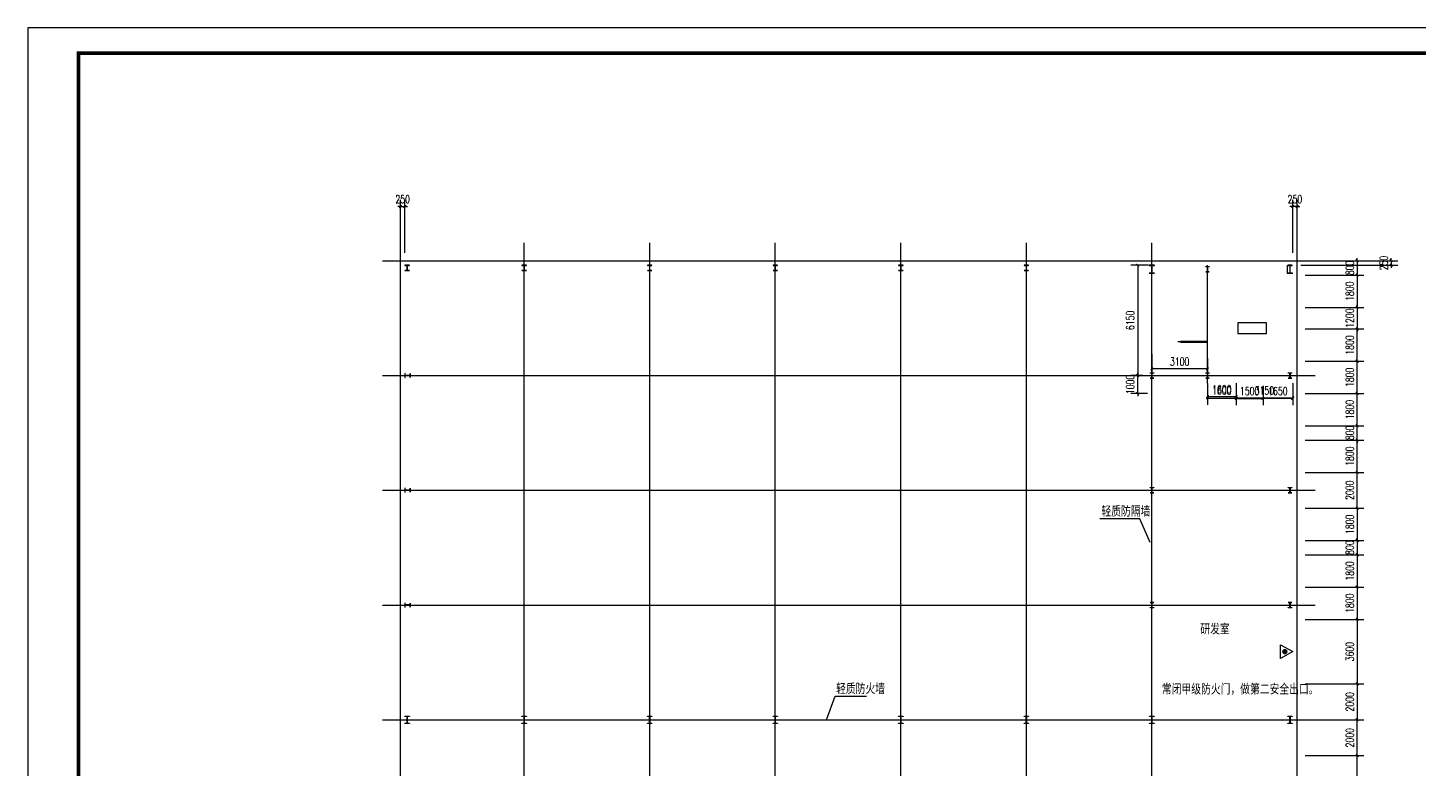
# Model space of a CAD drawing. Extents: x 180850 to 1399066, y 48356 to 327880.
# Drawn here: x 429757 to 507333, y 275638 to 316984 of the extents above; entities that cross this region are included whole.
import ezdxf

# ---------------------------------------------------------------- set-up
doc = ezdxf.new("R2010")
doc.units = 0
doc.header["$LTSCALE"] = 1000
for name, color, linetype in [('AXIS', 3, 'Continuous'), ('DOTE', 1, 'Continuous'), ('GZ', 50, 'Continuous'), ('Gzd', 1, 'Continuous'), ('LVTRY', 6, 'Continuous'), ('PUB_DIM', 3, 'Continuous'), ('PUB_TITLE', 4, 'Continuous'), ('REIN', 1, 'Continuous'), ('STAIR', 2, 'Continuous'), ('TEXT', 7, 'Continuous')]:
    doc.layers.add(name, color=color, linetype=linetype)
doc.styles.add('_TCH_DIM_T3', font='SIMPLEX', dxfattribs={"width": 0.705882, "bigfont": 'GBCBIG'})
doc.styles.add('TSSD_Norm', font='tssdeng.shx', dxfattribs={"bigfont": 'hztxt.shx'})
doc.dimstyles.new('_TCH_ARCH&&150', dxfattribs={"dimtxt": 446.25, "dimasz": 150, "dimexe": 375, "dimexo": 450, "dimgap": 189.375, "dimtad": 1, "dimdec": 0, "dimzin": 0, "dimdsep": 46, "dimtxsty": '_TCH_DIM_T3', "dimblk": 'ARCHTICK', "dimcen": 0.09, "dimclrd": 3, "dimclre": 3, "dimclrt": 7, "dimazin": 2, "dimtfac": 1, "dimtdec": 0, "dimtix": 1, "dimtmove": 2, "dimatfit": 3, "dimfxl": 1, "dimtolj": 1, "dimtzin": 0, "dimarcsym": 0})
doc.dimstyles.new('TCH-200-1', dxfattribs={"dimtxt": 595, "dimasz": 200, "dimexe": 500, "dimexo": 600, "dimgap": 252.5, "dimtad": 1, "dimdec": 0, "dimzin": 0, "dimdsep": 46, "dimtxsty": '_TCH_DIM_T3', "dimblk": 'ARCHTICK', "dimcen": 0.09, "dimclrd": 3, "dimclre": 3, "dimclrt": 7, "dimazin": 2, "dimtfac": 1, "dimtdec": 0, "dimtix": 1, "dimtmove": 2, "dimatfit": 3, "dimfxl": 1, "dimtolj": 1, "dimtzin": 0, "dimarcsym": 0})

# ---------------------------------------------------------------- blocks, each defined once
blk = doc.blocks.new('_ArchTick')
at = {"color": 0, "linetype": 'ByBlock', "const_width": 0.4}
blk.add_lwpolyline([(-0.5, -0.5), (0.5, 0.5)], dxfattribs=at)
blk = doc.blocks.new('*D1213')
at = {"color": 3, "lineweight": -2, "transparency": 16777216}
for p, q in [((450531, 304443), (450531, 307392)), ((450781, 304443), (450781, 307392)), ((450531, 307017), (450381, 307017)), ((450531, 307017), (450781, 307017)), ((450781, 307017), (450931, 307017))]:
    blk.add_line(p, q, dxfattribs=at)
at = {"layer": 'Defpoints', "color": 0, "transparency": 16777216}
for p in [(450781, 307017), (450531, 303993), (450781, 303993)]:
    blk.add_point(p, dxfattribs=at)
at = {"color": 3, "lineweight": -2, "transparency": 16777216, "xscale": 150, "yscale": 150, "zscale": 150}
blk.add_blockref('_ArchTick', (450531, 307017), dxfattribs=at)
at = {"color": 3, "lineweight": -2, "transparency": 16777216, "xscale": 150, "yscale": 150, "zscale": 150, "rotation": 180}
blk.add_blockref('_ArchTick', (450781, 307017), dxfattribs=at)
at = {"color": 7, "transparency": 16777216, "insert": (450656, 307429), "char_height": 446.2, "attachment_point": 5, "style": '_TCH_DIM_T3'}
blk.add_mtext('\\A1;250', dxfattribs=at)
blk = doc.blocks.new('*D1214')
at = {"color": 3, "lineweight": -2, "transparency": 16777216}
for p, q in [((500281, 304443), (500281, 307392)), ((500531, 304443), (500531, 307392)), ((500281, 307017), (500131, 307017)), ((500531, 307017), (500281, 307017)), ((500531, 307017), (500681, 307017))]:
    blk.add_line(p, q, dxfattribs=at)
at = {"layer": 'Defpoints', "color": 0, "transparency": 16777216}
for p in [(500281, 307017), (500281, 303993), (500531, 303993)]:
    blk.add_point(p, dxfattribs=at)
at = {"color": 3, "lineweight": -2, "transparency": 16777216, "xscale": 150, "yscale": 150, "zscale": 150}
blk.add_blockref('_ArchTick', (500281, 307017), dxfattribs=at)
at = {"color": 3, "lineweight": -2, "transparency": 16777216, "xscale": 150, "yscale": 150, "zscale": 150, "rotation": 180}
blk.add_blockref('_ArchTick', (500531, 307017), dxfattribs=at)
at = {"color": 7, "transparency": 16777216, "insert": (500406, 307429), "char_height": 446.2, "attachment_point": 5, "style": '_TCH_DIM_T3'}
blk.add_mtext('\\A1;250', dxfattribs=at)
blk = doc.blocks.new('*D1215')
at = {"color": 3, "lineweight": -2, "transparency": 16777216}
for p, q in [((505770, 303993), (505770, 304143)), ((499981, 303993), (506145, 303993)), ((500731, 303743), (506145, 303743)), ((505770, 303993), (505770, 303743)), ((505770, 303743), (505770, 303593))]:
    blk.add_line(p, q, dxfattribs=at)
at = {"layer": 'Defpoints', "color": 0, "transparency": 16777216}
for p in [(499531, 303993), (500281, 303743), (505770, 303743)]:
    blk.add_point(p, dxfattribs=at)
at = {"color": 3, "lineweight": -2, "transparency": 16777216, "xscale": 150, "yscale": 150, "zscale": 150}
for p, rotation in [((505770, 303993), 270), ((505770, 303743), 90)]:
    blk.add_blockref('_ArchTick', p, dxfattribs=dict(at, rotation=rotation))
at = {"color": 7, "transparency": 16777216, "insert": (505358, 303868), "char_height": 446.2, "attachment_point": 5, "rotation": 90, "style": '_TCH_DIM_T3'}
blk.add_mtext('\\A1;250', dxfattribs=at)
blk = doc.blocks.new('*D1216')
at = {"layer": 'Defpoints', "color": 0, "transparency": 16777216}
for p in [(492687, 303743), (491638, 297593), (492371, 297593)]:
    blk.add_point(p, dxfattribs=at)
at = {"layer": 'PUB_DIM', "color": 3, "lineweight": -2, "transparency": 16777216}
for p, q in [((492237, 303743), (491263, 303743)), ((491638, 303743), (491638, 297593)), ((491921, 297593), (491263, 297593))]:
    blk.add_line(p, q, dxfattribs=at)
at = {"layer": 'PUB_DIM', "color": 3, "lineweight": -2, "transparency": 16777216, "xscale": 150, "yscale": 150, "zscale": 150}
for p, rotation in [((491638, 303743), 90), ((491638, 297593), 270)]:
    blk.add_blockref('_ArchTick', p, dxfattribs=dict(at, rotation=rotation))
at = {"layer": 'PUB_DIM', "color": 7, "transparency": 16777216, "insert": (491225, 300668), "char_height": 446.2, "attachment_point": 5, "rotation": 90, "style": '_TCH_DIM_T3'}
blk.add_mtext('\\A1;6150', dxfattribs=at)
blk = doc.blocks.new('*D1217')
at = {"layer": 'Defpoints', "color": 0, "transparency": 16777216}
for p in [(491638, 297593), (492371, 297593), (492641, 296593)]:
    blk.add_point(p, dxfattribs=at)
at = {"layer": 'PUB_DIM', "color": 3, "lineweight": -2, "transparency": 16777216}
for p, q in [((491921, 297593), (491263, 297593)), ((491638, 297593), (491638, 297743)), ((491638, 296593), (491638, 297593)), ((492191, 296593), (491263, 296593)), ((491638, 296593), (491638, 296443))]:
    blk.add_line(p, q, dxfattribs=at)
at = {"layer": 'PUB_DIM', "color": 3, "lineweight": -2, "transparency": 16777216, "xscale": 150, "yscale": 150, "zscale": 150}
for p, rotation in [((491638, 297593), 270), ((491638, 296593), 90)]:
    blk.add_blockref('_ArchTick', p, dxfattribs=dict(at, rotation=rotation))
at = {"layer": 'PUB_DIM', "color": 7, "transparency": 16777216, "insert": (491225, 297093), "char_height": 446.2, "attachment_point": 5, "rotation": 90, "style": '_TCH_DIM_T3'}
blk.add_mtext('\\A1;1000', dxfattribs=at)
blk = doc.blocks.new('*D1218')
at = {"color": 3, "lineweight": -2, "transparency": 16777216}
for p, q in [((497131, 297168), (497131, 295963)), ((500281, 297168), (500281, 295963)), ((500281, 296338), (497131, 296338))]:
    blk.add_line(p, q, dxfattribs=at)
at = {"layer": 'Defpoints', "color": 0, "transparency": 16777216}
for p in [(497131, 297618), (500281, 297618), (497131, 296338)]:
    blk.add_point(p, dxfattribs=at)
at = {"color": 3, "lineweight": -2, "transparency": 16777216, "xscale": 150, "yscale": 150, "zscale": 150}
for p, rotation in [((497131, 296338), 180.0000000050026), ((500281, 296338), 5.002558367550591e-09)]:
    blk.add_blockref('_ArchTick', p, dxfattribs=dict(at, rotation=rotation))
at = {"color": 7, "transparency": 16777216, "insert": (498706, 296750), "char_height": 446.2, "attachment_point": 5, "rotation": 0, "style": '_TCH_DIM_T3'}
blk.add_mtext('\\A1;3150', dxfattribs=at)
blk = doc.blocks.new('*D1219')
at = {"color": 3, "lineweight": -2, "transparency": 16777216}
for p, q in [((492431, 298791), (492431, 297586)), ((495531, 297960), (492431, 297960)), ((495531, 298566), (495531, 297586))]:
    blk.add_line(p, q, dxfattribs=at)
at = {"layer": 'Defpoints', "color": 0, "transparency": 16777216}
for p in [(492431, 299241), (495531, 299016), (492431, 297960)]:
    blk.add_point(p, dxfattribs=at)
at = {"color": 3, "lineweight": -2, "transparency": 16777216, "xscale": 150, "yscale": 150, "zscale": 150}
for p, rotation in [((492431, 297960), 179.9999999933299), ((495531, 297960), 359.9999999933299)]:
    blk.add_blockref('_ArchTick', p, dxfattribs=dict(at, rotation=rotation))
at = {"color": 7, "transparency": 16777216, "insert": (493981, 298373), "char_height": 446.2, "attachment_point": 5, "rotation": 360, "style": '_TCH_DIM_T3'}
blk.add_mtext('\\A1;3100', dxfattribs=at)
blk = doc.blocks.new('*D1220')
at = {"color": 3, "lineweight": -2, "transparency": 16777216}
for p, q in [((497131, 297168), (497131, 295963)), ((495531, 296943), (495531, 295963)), ((495531, 296338), (497131, 296338))]:
    blk.add_line(p, q, dxfattribs=at)
at = {"layer": 'Defpoints', "color": 0, "transparency": 16777216}
for p in [(495531, 297393), (497131, 297618), (497131, 296338)]:
    blk.add_point(p, dxfattribs=at)
at = {"color": 3, "lineweight": -2, "transparency": 16777216, "xscale": 150, "yscale": 150, "zscale": 150, "rotation": 180}
blk.add_blockref('_ArchTick', (495531, 296338), dxfattribs=at)
at = {"color": 3, "lineweight": -2, "transparency": 16777216, "xscale": 150, "yscale": 150, "zscale": 150}
blk.add_blockref('_ArchTick', (497131, 296338), dxfattribs=at)
at = {"color": 7, "transparency": 16777216, "insert": (496331, 296750), "char_height": 446.2, "attachment_point": 5, "style": '_TCH_DIM_T3'}
blk.add_mtext('\\A1;1600', dxfattribs=at)
blk = doc.blocks.new('A$C0D6F3731')
for p, q in [((41500, 50250), (41740, 50250)), ((41500, 450), (41740, 450))]:
    blk.add_line(p, q)
at = {"layer": 'GZ'}
for points in [[(0, 50400), (250, 50400), (250, 50410), (132, 50410), (128, 50415), (128, 50685), (132, 50690), (250, 50690), (250, 50700), (0, 50700), (0, 50690), (118, 50690), (122, 50686), (122, 50415), (118, 50410), (0, 50410), (0, 50400)], [(6525, 50400), (6775, 50400), (6775, 50410), (6657, 50410), (6653, 50415), (6653, 50685), (6657, 50690), (6775, 50690), (6775, 50700), (6525, 50700), (6525, 50690), (6643, 50690), (6647, 50686), (6647, 50415), (6643, 50410), (6525, 50410), (6525, 50400)], [(13525, 50400), (13775, 50400), (13775, 50410), (13657, 50410), (13653, 50415), (13653, 50685), (13657, 50690), (13775, 50690), (13775, 50700), (13525, 50700), (13525, 50690), (13643, 50690), (13647, 50686), (13647, 50415), (13643, 50410), (13525, 50410), (13525, 50400)], [(20525, 50400), (20775, 50400), (20775, 50410), (20657, 50410), (20653, 50415), (20653, 50685), (20657, 50690), (20775, 50690), (20775, 50700), (20525, 50700), (20525, 50690), (20643, 50690), (20647, 50686), (20647, 50415), (20643, 50410), (20525, 50410), (20525, 50400)], [(27525, 50400), (27775, 50400), (27775, 50410), (27657, 50410), (27653, 50415), (27653, 50685), (27657, 50690), (27775, 50690), (27775, 50700), (27525, 50700), (27525, 50690), (27643, 50690), (27647, 50686), (27647, 50415), (27643, 50410), (27525, 50410), (27525, 50400)], [(34525, 50400), (34775, 50400), (34775, 50410), (34657, 50410), (34653, 50415), (34653, 50685), (34657, 50690), (34775, 50690), (34775, 50700), (34525, 50700), (34525, 50690), (34643, 50690), (34647, 50686), (34647, 50415), (34643, 50410), (34525, 50410), (34525, 50400)], [(41500, 50250), (41800, 50250), (41800, 50260), (41657, 50260), (41653, 50265), (41653, 50685), (41657, 50690), (41800, 50690), (41800, 50700), (41500, 50700), (41500, 50690), (41643, 50690), (41647, 50686), (41647, 50265), (41643, 50260), (41500, 50260), (41500, 50250)], [(44650, 50625), (44850, 50625), (44850, 50615), (44757, 50615), (44753, 50610), (44753, 50340), (44757, 50335), (44850, 50335), (44850, 50325), (44650, 50325), (44650, 50335), (44743, 50335), (44747, 50340), (44747, 50610), (44743, 50615), (44650, 50615), (44650, 50625)], [(49225, 50250), (49475, 50250), (49475, 50260), (49357, 50260), (49353, 50265), (49353, 50685), (49357, 50690), (49475, 50690), (49475, 50700), (49225, 50700), (49225, 50690), (49343, 50690), (49347, 50686), (49347, 50265), (49343, 50260), (49225, 50260), (49225, 50250)], [(0, 44660), (0, 44440), (10, 44440), (10, 44543), (15, 44547), (285, 44547), (290, 44543), (290, 44440), (300, 44440), (300, 44660), (290, 44660), (290, 44557), (286, 44553), (15, 44553), (10, 44557), (10, 44660), (0, 44660)], [(41550, 44700), (41750, 44700), (41750, 44690), (41657, 44690), (41653, 44685), (41653, 44415), (41657, 44410), (41750, 44410), (41750, 44400), (41550, 44400), (41550, 44410), (41643, 44410), (41647, 44415), (41647, 44685), (41643, 44690), (41550, 44690), (41550, 44700)], [(44650, 44700), (44850, 44700), (44850, 44690), (44757, 44690), (44753, 44685), (44753, 44415), (44757, 44410), (44850, 44410), (44850, 44400), (44650, 44400), (44650, 44410), (44743, 44410), (44747, 44415), (44747, 44685), (44743, 44690), (44650, 44690), (44650, 44700)], [(49250, 44700), (49450, 44700), (49450, 44690), (49357, 44690), (49353, 44685), (49353, 44415), (49357, 44410), (49450, 44410), (49450, 44400), (49250, 44400), (49250, 44410), (49343, 44410), (49347, 44415), (49347, 44685), (49343, 44690), (49250, 44690), (49250, 44700)], [(0, 38260), (0, 38040), (10, 38040), (10, 38143), (15, 38147), (285, 38147), (290, 38143), (290, 38040), (300, 38040), (300, 38260), (290, 38260), (290, 38157), (286, 38153), (15, 38153), (10, 38157), (10, 38260), (0, 38260)], [(41550, 38300), (41750, 38300), (41750, 38290), (41657, 38290), (41653, 38285), (41653, 38015), (41657, 38010), (41750, 38010), (41750, 38000), (41550, 38000), (41550, 38010), (41643, 38010), (41647, 38015), (41647, 38285), (41643, 38290), (41550, 38290), (41550, 38300)], [(49250, 38300), (49450, 38300), (49450, 38290), (49357, 38290), (49353, 38285), (49353, 38015), (49357, 38010), (49450, 38010), (49450, 38000), (49250, 38000), (49250, 38010), (49343, 38010), (49347, 38015), (49347, 38285), (49343, 38290), (49250, 38290), (49250, 38300)], [(0, 31860), (0, 31640), (10, 31640), (10, 31743), (15, 31747), (285, 31747), (290, 31743), (290, 31640), (300, 31640), (300, 31860), (290, 31860), (290, 31757), (286, 31753), (15, 31753), (10, 31757), (10, 31860), (0, 31860)], [(41550, 31900), (41750, 31900), (41750, 31890), (41657, 31890), (41653, 31885), (41653, 31615), (41657, 31610), (41750, 31610), (41750, 31600), (41550, 31600), (41550, 31610), (41643, 31610), (41647, 31615), (41647, 31885), (41643, 31890), (41550, 31890), (41550, 31900)], [(49250, 31900), (49450, 31900), (49450, 31890), (49357, 31890), (49353, 31885), (49353, 31615), (49357, 31610), (49450, 31610), (49450, 31600), (49250, 31600), (49250, 31610), (49343, 31610), (49347, 31615), (49347, 31885), (49343, 31890), (49250, 31890), (49250, 31900)], [(0, 25550), (250, 25550), (250, 25540), (132, 25540), (128, 25535), (128, 25165), (132, 25160), (250, 25160), (250, 25150), (0, 25150), (0, 25160), (118, 25160), (122, 25165), (122, 25535), (118, 25540), (0, 25540), (0, 25550)], [(6525, 25550), (6775, 25550), (6775, 25540), (6657, 25540), (6653, 25535), (6653, 25165), (6657, 25160), (6775, 25160), (6775, 25150), (6525, 25150), (6525, 25160), (6643, 25160), (6647, 25165), (6647, 25535), (6643, 25540), (6525, 25540), (6525, 25550)], [(13525, 25550), (13775, 25550), (13775, 25540), (13657, 25540), (13653, 25535), (13653, 25165), (13657, 25160), (13775, 25160), (13775, 25150), (13525, 25150), (13525, 25160), (13643, 25160), (13647, 25165), (13647, 25535), (13643, 25540), (13525, 25540), (13525, 25550)], [(20525, 25550), (20775, 25550), (20775, 25540), (20657, 25540), (20653, 25535), (20653, 25165), (20657, 25160), (20775, 25160), (20775, 25150), (20525, 25150), (20525, 25160), (20643, 25160), (20647, 25165), (20647, 25535), (20643, 25540), (20525, 25540), (20525, 25550)], [(27525, 25550), (27775, 25550), (27775, 25540), (27657, 25540), (27653, 25535), (27653, 25165), (27657, 25160), (27775, 25160), (27775, 25150), (27525, 25150), (27525, 25160), (27643, 25160), (27647, 25165), (27647, 25535), (27643, 25540), (27525, 25540), (27525, 25550)], [(34525, 25550), (34775, 25550), (34775, 25540), (34657, 25540), (34653, 25535), (34653, 25165), (34657, 25160), (34775, 25160), (34775, 25150), (34525, 25150), (34525, 25160), (34643, 25160), (34647, 25165), (34647, 25535), (34643, 25540), (34525, 25540), (34525, 25550)], [(41525, 25550), (41775, 25550), (41775, 25540), (41657, 25540), (41653, 25535), (41653, 25165), (41657, 25160), (41775, 25160), (41775, 25150), (41525, 25150), (41525, 25160), (41643, 25160), (41647, 25165), (41647, 25535), (41643, 25540), (41525, 25540), (41525, 25550)], [(49225, 25550), (49475, 25550), (49475, 25540), (49357, 25540), (49353, 25535), (49353, 25165), (49357, 25160), (49475, 25160), (49475, 25150), (49225, 25150), (49225, 25160), (49343, 25160), (49347, 25165), (49347, 25535), (49343, 25540), (49225, 25540), (49225, 25550)], [(0, 19060), (0, 18840), (10, 18840), (10, 18943), (15, 18947), (285, 18947), (290, 18943), (290, 18840), (300, 18840), (300, 19060), (290, 19060), (290, 18957), (286, 18953), (15, 18953), (10, 18957), (10, 19060), (0, 19060)], [(41550, 19100), (41750, 19100), (41750, 19090), (41657, 19090), (41653, 19085), (41653, 18815), (41657, 18810), (41750, 18810), (41750, 18800), (41550, 18800), (41550, 18810), (41643, 18810), (41647, 18815), (41647, 19085), (41643, 19090), (41550, 19090), (41550, 19100)], [(49250, 19100), (49450, 19100), (49450, 19090), (49357, 19090), (49353, 19085), (49353, 18815), (49357, 18810), (49450, 18810), (49450, 18800), (49250, 18800), (49250, 18810), (49343, 18810), (49347, 18815), (49347, 19085), (49343, 19090), (49250, 19090), (49250, 19100)], [(0, 12440), (0, 12660), (10, 12660), (10, 12557), (15, 12553), (285, 12553), (290, 12557), (290, 12660), (300, 12660), (300, 12440), (290, 12440), (290, 12543), (286, 12547), (15, 12547), (10, 12543), (10, 12440), (0, 12440)], [(41550, 12400), (41750, 12400), (41750, 12410), (41657, 12410), (41653, 12415), (41653, 12685), (41657, 12690), (41750, 12690), (41750, 12700), (41550, 12700), (41550, 12690), (41643, 12690), (41647, 12685), (41647, 12415), (41643, 12410), (41550, 12410), (41550, 12400)], [(49250, 12400), (49450, 12400), (49450, 12410), (49357, 12410), (49353, 12415), (49353, 12685), (49357, 12690), (49450, 12690), (49450, 12700), (49250, 12700), (49250, 12690), (49343, 12690), (49347, 12685), (49347, 12415), (49343, 12410), (49250, 12410), (49250, 12400)], [(0, 6040), (0, 6260), (10, 6260), (10, 6157), (15, 6153), (285, 6153), (290, 6157), (290, 6260), (300, 6260), (300, 6040), (290, 6040), (290, 6143), (286, 6147), (15, 6147), (10, 6143), (10, 6040), (0, 6040)], [(41550, 6000), (41750, 6000), (41750, 6010), (41657, 6010), (41653, 6015), (41653, 6285), (41657, 6290), (41750, 6290), (41750, 6300), (41550, 6300), (41550, 6290), (41643, 6290), (41647, 6285), (41647, 6015), (41643, 6010), (41550, 6010), (41550, 6000)], [(44650, 6000), (44850, 6000), (44850, 6010), (44757, 6010), (44753, 6015), (44753, 6285), (44757, 6290), (44850, 6290), (44850, 6300), (44650, 6300), (44650, 6290), (44743, 6290), (44747, 6285), (44747, 6015), (44743, 6010), (44650, 6010), (44650, 6000)], [(49250, 6000), (49450, 6000), (49450, 6010), (49357, 6010), (49353, 6015), (49353, 6285), (49357, 6290), (49450, 6290), (49450, 6300), (49250, 6300), (49250, 6290), (49343, 6290), (49347, 6285), (49347, 6015), (49343, 6010), (49250, 6010), (49250, 6000)], [(0, 300), (250, 300), (250, 290), (132, 290), (128, 285), (128, 15), (132, 10), (250, 10), (250, 0), (0, 0), (0, 10), (118, 10), (122, 14), (122, 285), (118, 290), (0, 290), (0, 300)], [(6525, 300), (6775, 300), (6775, 290), (6657, 290), (6653, 285), (6653, 15), (6657, 10), (6775, 10), (6775, 0), (6525, 0), (6525, 10), (6643, 10), (6647, 14), (6647, 285), (6643, 290), (6525, 290), (6525, 300)], [(13525, 300), (13775, 300), (13775, 290), (13657, 290), (13653, 285), (13653, 15), (13657, 10), (13775, 10), (13775, 0), (13525, 0), (13525, 10), (13643, 10), (13647, 14), (13647, 285), (13643, 290), (13525, 290), (13525, 300)], [(20525, 300), (20775, 300), (20775, 290), (20657, 290), (20653, 285), (20653, 15), (20657, 10), (20775, 10), (20775, 0), (20525, 0), (20525, 10), (20643, 10), (20647, 14), (20647, 285), (20643, 290), (20525, 290), (20525, 300)], [(27525, 300), (27775, 300), (27775, 290), (27657, 290), (27653, 285), (27653, 15), (27657, 10), (27775, 10), (27775, 0), (27525, 0), (27525, 10), (27643, 10), (27647, 14), (27647, 285), (27643, 290), (27525, 290), (27525, 300)], [(34525, 300), (34775, 300), (34775, 290), (34657, 290), (34653, 285), (34653, 15), (34657, 10), (34775, 10), (34775, 0), (34525, 0), (34525, 10), (34643, 10), (34647, 14), (34647, 285), (34643, 290), (34525, 290), (34525, 300)], [(41500, 450), (41800, 450), (41800, 440), (41657, 440), (41653, 435), (41653, 15), (41657, 10), (41800, 10), (41800, 0), (41500, 0), (41500, 10), (41643, 10), (41647, 14), (41647, 435), (41643, 440), (41500, 440), (41500, 450)], [(44650, 75), (44850, 75), (44850, 85), (44757, 85), (44753, 90), (44753, 360), (44757, 365), (44850, 365), (44850, 375), (44650, 375), (44650, 365), (44743, 365), (44747, 360), (44747, 90), (44743, 85), (44650, 85), (44650, 75)], [(49225, 450), (49475, 450), (49475, 440), (49357, 440), (49353, 435), (49353, 15), (49357, 10), (49475, 10), (49475, 0), (49225, 0), (49225, 10), (49343, 10), (49347, 14), (49347, 435), (49343, 440), (49225, 440), (49225, 450)]]:
    blk.add_lwpolyline(points, close=True, dxfattribs=at)
blk = doc.blocks.new('*D2026')
at = {"color": 3, "lineweight": -2, "transparency": 16777216}
for p, q in [((500981, 301393), (504252, 301393)), ((503877, 301393), (503877, 301543)), ((503877, 301393), (503877, 300193)), ((500981, 300193), (504252, 300193)), ((503877, 300193), (503877, 300043))]:
    blk.add_line(p, q, dxfattribs=at)
at = {"layer": 'Defpoints', "color": 0, "transparency": 16777216}
for p in [(500531, 301393), (500531, 300193), (503877, 300193)]:
    blk.add_point(p, dxfattribs=at)
at = {"color": 3, "lineweight": -2, "transparency": 16777216, "xscale": 150, "yscale": 150, "zscale": 150}
for p, rotation in [((503877, 301393), 270), ((503877, 300193), 90)]:
    blk.add_blockref('_ArchTick', p, dxfattribs=dict(at, rotation=rotation))
at = {"color": 7, "transparency": 16777216, "insert": (503464, 300793), "char_height": 446.2, "attachment_point": 5, "rotation": 90, "style": '_TCH_DIM_T3'}
blk.add_mtext('\\A1;1200', dxfattribs=at)
blk = doc.blocks.new('*D2027')
at = {"color": 3, "lineweight": -2, "transparency": 16777216}
for p, q in [((503877, 303993), (503877, 304143)), ((500981, 303993), (504252, 303993)), ((503877, 303993), (503877, 303193)), ((500981, 303193), (504252, 303193)), ((503877, 303193), (503877, 303043))]:
    blk.add_line(p, q, dxfattribs=at)
at = {"layer": 'Defpoints', "color": 0, "transparency": 16777216}
for p in [(500531, 303993), (500531, 303193), (503877, 303193)]:
    blk.add_point(p, dxfattribs=at)
at = {"color": 3, "lineweight": -2, "transparency": 16777216, "xscale": 150, "yscale": 150, "zscale": 150}
for p, rotation in [((503877, 303993), 270), ((503877, 303193), 90)]:
    blk.add_blockref('_ArchTick', p, dxfattribs=dict(at, rotation=rotation))
at = {"color": 7, "transparency": 16777216, "insert": (503464, 303593), "char_height": 446.2, "attachment_point": 5, "rotation": 90, "style": '_TCH_DIM_T3'}
blk.add_mtext('\\A1;800', dxfattribs=at)
blk = doc.blocks.new('*D2028')
at = {"color": 3, "lineweight": -2, "transparency": 16777216}
for p, q in [((500981, 303193), (504252, 303193)), ((503877, 303193), (503877, 301393)), ((500981, 301393), (504252, 301393))]:
    blk.add_line(p, q, dxfattribs=at)
at = {"layer": 'Defpoints', "color": 0, "transparency": 16777216}
for p in [(500531, 303193), (500531, 301393), (503877, 301393)]:
    blk.add_point(p, dxfattribs=at)
at = {"color": 3, "lineweight": -2, "transparency": 16777216, "xscale": 150, "yscale": 150, "zscale": 150}
for p, rotation in [((503877, 303193), 90), ((503877, 301393), 270)]:
    blk.add_blockref('_ArchTick', p, dxfattribs=dict(at, rotation=rotation))
at = {"color": 7, "transparency": 16777216, "insert": (503464, 302293), "char_height": 446.2, "attachment_point": 5, "rotation": 90, "style": '_TCH_DIM_T3'}
blk.add_mtext('\\A1;1800', dxfattribs=at)
blk = doc.blocks.new('*D2029')
at = {"color": 3, "lineweight": -2, "transparency": 16777216}
for p, q in [((500981, 300193), (504252, 300193)), ((503877, 298393), (503877, 300193)), ((500981, 298393), (504252, 298393))]:
    blk.add_line(p, q, dxfattribs=at)
at = {"layer": 'Defpoints', "color": 0, "transparency": 16777216}
for p in [(500531, 300193), (503877, 300193), (500531, 298393)]:
    blk.add_point(p, dxfattribs=at)
at = {"color": 3, "lineweight": -2, "transparency": 16777216, "xscale": 150, "yscale": 150, "zscale": 150}
for p, rotation in [((503877, 300193), 90), ((503877, 298393), 270)]:
    blk.add_blockref('_ArchTick', p, dxfattribs=dict(at, rotation=rotation))
at = {"color": 7, "transparency": 16777216, "insert": (503464, 299293), "char_height": 446.2, "attachment_point": 5, "rotation": 90, "style": '_TCH_DIM_T3'}
blk.add_mtext('\\A1;1800', dxfattribs=at)
blk = doc.blocks.new('*D2030')
at = {"color": 3, "lineweight": -2, "transparency": 16777216}
for p, q in [((500981, 298393), (504252, 298393)), ((503877, 296593), (503877, 298393)), ((500981, 296593), (504252, 296593))]:
    blk.add_line(p, q, dxfattribs=at)
at = {"layer": 'Defpoints', "color": 0, "transparency": 16777216}
for p in [(500531, 298393), (503877, 298393), (500531, 296593)]:
    blk.add_point(p, dxfattribs=at)
at = {"color": 3, "lineweight": -2, "transparency": 16777216, "xscale": 150, "yscale": 150, "zscale": 150}
for p, rotation in [((503877, 298393), 90), ((503877, 296593), 270)]:
    blk.add_blockref('_ArchTick', p, dxfattribs=dict(at, rotation=rotation))
at = {"color": 7, "transparency": 16777216, "insert": (503464, 297493), "char_height": 446.2, "attachment_point": 5, "rotation": 90, "style": '_TCH_DIM_T3'}
blk.add_mtext('\\A1;1800', dxfattribs=at)
blk = doc.blocks.new('*D2020')
at = {"color": 3, "lineweight": -2, "transparency": 16777216}
for p, q in [((500981, 290193), (504252, 290193)), ((503877, 290193), (503877, 288393)), ((500981, 288393), (504252, 288393))]:
    blk.add_line(p, q, dxfattribs=at)
at = {"layer": 'Defpoints', "color": 0, "transparency": 16777216}
for p in [(500531, 290193), (500531, 288393), (503877, 288393)]:
    blk.add_point(p, dxfattribs=at)
at = {"color": 3, "lineweight": -2, "transparency": 16777216, "xscale": 150, "yscale": 150, "zscale": 150}
for p, rotation in [((503877, 290193), 90), ((503877, 288393), 270)]:
    blk.add_blockref('_ArchTick', p, dxfattribs=dict(at, rotation=rotation))
at = {"color": 7, "transparency": 16777216, "insert": (503464, 289293), "char_height": 446.2, "attachment_point": 5, "rotation": 90, "style": '_TCH_DIM_T3'}
blk.add_mtext('\\A1;1800', dxfattribs=at)
blk = doc.blocks.new('*D2021')
at = {"color": 3, "lineweight": -2, "transparency": 16777216}
for p, q in [((500981, 288393), (504252, 288393)), ((503877, 288393), (503877, 288543)), ((503877, 288393), (503877, 287593)), ((500981, 287593), (504252, 287593)), ((503877, 287593), (503877, 287443))]:
    blk.add_line(p, q, dxfattribs=at)
at = {"layer": 'Defpoints', "color": 0, "transparency": 16777216}
for p in [(500531, 288393), (500531, 287593), (503877, 287593)]:
    blk.add_point(p, dxfattribs=at)
at = {"color": 3, "lineweight": -2, "transparency": 16777216, "xscale": 150, "yscale": 150, "zscale": 150}
for p, rotation in [((503877, 288393), 270), ((503877, 287593), 90)]:
    blk.add_blockref('_ArchTick', p, dxfattribs=dict(at, rotation=rotation))
at = {"color": 7, "transparency": 16777216, "insert": (503464, 287993), "char_height": 446.2, "attachment_point": 5, "rotation": 90, "style": '_TCH_DIM_T3'}
blk.add_mtext('\\A1;800', dxfattribs=at)
blk = doc.blocks.new('*D2022')
at = {"color": 3, "lineweight": -2, "transparency": 16777216}
for p, q in [((500981, 287593), (504252, 287593)), ((503877, 287593), (503877, 285793)), ((500981, 285793), (504252, 285793))]:
    blk.add_line(p, q, dxfattribs=at)
at = {"layer": 'Defpoints', "color": 0, "transparency": 16777216}
for p in [(500531, 287593), (500531, 285793), (503877, 285793)]:
    blk.add_point(p, dxfattribs=at)
at = {"color": 3, "lineweight": -2, "transparency": 16777216, "xscale": 150, "yscale": 150, "zscale": 150}
for p, rotation in [((503877, 287593), 90), ((503877, 285793), 270)]:
    blk.add_blockref('_ArchTick', p, dxfattribs=dict(at, rotation=rotation))
at = {"color": 7, "transparency": 16777216, "insert": (503464, 286693), "char_height": 446.2, "attachment_point": 5, "rotation": 90, "style": '_TCH_DIM_T3'}
blk.add_mtext('\\A1;1800', dxfattribs=at)
blk = doc.blocks.new('*D2023')
at = {"color": 3, "lineweight": -2, "transparency": 16777216}
for p, q in [((500981, 285793), (504252, 285793)), ((503877, 285793), (503877, 283993)), ((500981, 283993), (504252, 283993))]:
    blk.add_line(p, q, dxfattribs=at)
at = {"layer": 'Defpoints', "color": 0, "transparency": 16777216}
for p in [(500531, 285793), (500531, 283993), (503877, 283993)]:
    blk.add_point(p, dxfattribs=at)
at = {"color": 3, "lineweight": -2, "transparency": 16777216, "xscale": 150, "yscale": 150, "zscale": 150}
for p, rotation in [((503877, 285793), 90), ((503877, 283993), 270)]:
    blk.add_blockref('_ArchTick', p, dxfattribs=dict(at, rotation=rotation))
at = {"color": 7, "transparency": 16777216, "insert": (503464, 284893), "char_height": 446.2, "attachment_point": 5, "rotation": 90, "style": '_TCH_DIM_T3'}
blk.add_mtext('\\A1;1800', dxfattribs=at)
blk = doc.blocks.new('*D2024')
at = {"color": 3, "lineweight": -2, "transparency": 16777216}
for p, q in [((500981, 283993), (504252, 283993)), ((503877, 283993), (503877, 280393)), ((500981, 280393), (504252, 280393))]:
    blk.add_line(p, q, dxfattribs=at)
at = {"layer": 'Defpoints', "color": 0, "transparency": 16777216}
for p in [(500531, 283993), (500531, 280393), (503877, 280393)]:
    blk.add_point(p, dxfattribs=at)
at = {"color": 3, "lineweight": -2, "transparency": 16777216, "xscale": 150, "yscale": 150, "zscale": 150}
for p, rotation in [((503877, 283993), 90), ((503877, 280393), 270)]:
    blk.add_blockref('_ArchTick', p, dxfattribs=dict(at, rotation=rotation))
at = {"color": 7, "transparency": 16777216, "insert": (503464, 282193), "char_height": 446.2, "attachment_point": 5, "rotation": 90, "style": '_TCH_DIM_T3'}
blk.add_mtext('\\A1;3600', dxfattribs=at)
blk = doc.blocks.new('*D2025')
at = {"color": 3, "lineweight": -2, "transparency": 16777216}
for p, q in [((500981, 280393), (504252, 280393)), ((503877, 280393), (503877, 278393)), ((500981, 278393), (504252, 278393))]:
    blk.add_line(p, q, dxfattribs=at)
at = {"layer": 'Defpoints', "color": 0, "transparency": 16777216}
for p in [(500531, 280393), (500531, 278393), (503877, 278393)]:
    blk.add_point(p, dxfattribs=at)
at = {"color": 3, "lineweight": -2, "transparency": 16777216, "xscale": 150, "yscale": 150, "zscale": 150}
for p, rotation in [((503877, 280393), 90), ((503877, 278393), 270)]:
    blk.add_blockref('_ArchTick', p, dxfattribs=dict(at, rotation=rotation))
at = {"color": 7, "transparency": 16777216, "insert": (503464, 279393), "char_height": 446.2, "attachment_point": 5, "rotation": 90, "style": '_TCH_DIM_T3'}
blk.add_mtext('\\A1;2000', dxfattribs=at)
blk = doc.blocks.new('*D2018')
at = {"color": 3, "lineweight": -2, "transparency": 16777216}
for p, q in [((500981, 276393), (504252, 276393)), ((503877, 272793), (503877, 276393)), ((500981, 272793), (504252, 272793))]:
    blk.add_line(p, q, dxfattribs=at)
at = {"layer": 'Defpoints', "color": 0, "transparency": 16777216}
for p in [(500531, 276393), (503877, 276393), (500531, 272793)]:
    blk.add_point(p, dxfattribs=at)
at = {"color": 3, "lineweight": -2, "transparency": 16777216, "xscale": 150, "yscale": 150, "zscale": 150}
for p, rotation in [((503877, 276393), 90), ((503877, 272793), 270)]:
    blk.add_blockref('_ArchTick', p, dxfattribs=dict(at, rotation=rotation))
at = {"color": 7, "transparency": 16777216, "insert": (503464, 274593), "char_height": 446.2, "attachment_point": 5, "rotation": 90, "style": '_TCH_DIM_T3'}
blk.add_mtext('\\A1;3600', dxfattribs=at)
blk = doc.blocks.new('*D2019')
at = {"color": 3, "lineweight": -2, "transparency": 16777216}
for p, q in [((500981, 278393), (504252, 278393)), ((503877, 276393), (503877, 278393)), ((500981, 276393), (504252, 276393))]:
    blk.add_line(p, q, dxfattribs=at)
at = {"layer": 'Defpoints', "color": 0, "transparency": 16777216}
for p in [(500531, 278393), (503877, 278393), (500531, 276393)]:
    blk.add_point(p, dxfattribs=at)
at = {"color": 3, "lineweight": -2, "transparency": 16777216, "xscale": 150, "yscale": 150, "zscale": 150}
for p, rotation in [((503877, 278393), 90), ((503877, 276393), 270)]:
    blk.add_blockref('_ArchTick', p, dxfattribs=dict(at, rotation=rotation))
at = {"color": 7, "transparency": 16777216, "insert": (503464, 277393), "char_height": 446.2, "attachment_point": 5, "rotation": 90, "style": '_TCH_DIM_T3'}
blk.add_mtext('\\A1;2000', dxfattribs=at)
blk = doc.blocks.new('*D2031')
at = {"color": 3, "lineweight": -2, "transparency": 16777216}
for p, q in [((500981, 292193), (504252, 292193)), ((503877, 290193), (503877, 292193)), ((500981, 290193), (504252, 290193))]:
    blk.add_line(p, q, dxfattribs=at)
at = {"layer": 'Defpoints', "color": 0, "transparency": 16777216}
for p in [(500531, 292193), (503877, 292193), (500531, 290193)]:
    blk.add_point(p, dxfattribs=at)
at = {"color": 3, "lineweight": -2, "transparency": 16777216, "xscale": 150, "yscale": 150, "zscale": 150}
for p, rotation in [((503877, 292193), 90), ((503877, 290193), 270)]:
    blk.add_blockref('_ArchTick', p, dxfattribs=dict(at, rotation=rotation))
at = {"color": 7, "transparency": 16777216, "insert": (503464, 291193), "char_height": 446.2, "attachment_point": 5, "rotation": 90, "style": '_TCH_DIM_T3'}
blk.add_mtext('\\A1;2000', dxfattribs=at)
blk = doc.blocks.new('*D2032')
at = {"color": 3, "lineweight": -2, "transparency": 16777216}
for p, q in [((500981, 293993), (504252, 293993)), ((503877, 292193), (503877, 293993)), ((500981, 292193), (504252, 292193))]:
    blk.add_line(p, q, dxfattribs=at)
at = {"layer": 'Defpoints', "color": 0, "transparency": 16777216}
for p in [(500531, 293993), (503877, 293993), (500531, 292193)]:
    blk.add_point(p, dxfattribs=at)
at = {"color": 3, "lineweight": -2, "transparency": 16777216, "xscale": 150, "yscale": 150, "zscale": 150}
for p, rotation in [((503877, 293993), 90), ((503877, 292193), 270)]:
    blk.add_blockref('_ArchTick', p, dxfattribs=dict(at, rotation=rotation))
at = {"color": 7, "transparency": 16777216, "insert": (503464, 293093), "char_height": 446.2, "attachment_point": 5, "rotation": 90, "style": '_TCH_DIM_T3'}
blk.add_mtext('\\A1;1800', dxfattribs=at)
blk = doc.blocks.new('*D2033')
at = {"color": 3, "lineweight": -2, "transparency": 16777216}
for p, q in [((500981, 294793), (504252, 294793)), ((503877, 294793), (503877, 294943)), ((503877, 293993), (503877, 294793)), ((500981, 293993), (504252, 293993)), ((503877, 293993), (503877, 293843))]:
    blk.add_line(p, q, dxfattribs=at)
at = {"layer": 'Defpoints', "color": 0, "transparency": 16777216}
for p in [(500531, 294793), (503877, 294793), (500531, 293993)]:
    blk.add_point(p, dxfattribs=at)
at = {"color": 3, "lineweight": -2, "transparency": 16777216, "xscale": 150, "yscale": 150, "zscale": 150}
for p, rotation in [((503877, 294793), 270), ((503877, 293993), 90)]:
    blk.add_blockref('_ArchTick', p, dxfattribs=dict(at, rotation=rotation))
at = {"color": 7, "transparency": 16777216, "insert": (503464, 294393), "char_height": 446.2, "attachment_point": 5, "rotation": 90, "style": '_TCH_DIM_T3'}
blk.add_mtext('\\A1;800', dxfattribs=at)
blk = doc.blocks.new('*D2034')
at = {"color": 3, "lineweight": -2, "transparency": 16777216}
for p, q in [((500981, 296593), (504252, 296593)), ((503877, 294793), (503877, 296593)), ((500981, 294793), (504252, 294793))]:
    blk.add_line(p, q, dxfattribs=at)
at = {"layer": 'Defpoints', "color": 0, "transparency": 16777216}
for p in [(500531, 296593), (503877, 296593), (500531, 294793)]:
    blk.add_point(p, dxfattribs=at)
at = {"color": 3, "lineweight": -2, "transparency": 16777216, "xscale": 150, "yscale": 150, "zscale": 150}
for p, rotation in [((503877, 296593), 90), ((503877, 294793), 270)]:
    blk.add_blockref('_ArchTick', p, dxfattribs=dict(at, rotation=rotation))
at = {"color": 7, "transparency": 16777216, "insert": (503464, 295693), "char_height": 446.2, "attachment_point": 5, "rotation": 90, "style": '_TCH_DIM_T3'}
blk.add_mtext('\\A1;1800', dxfattribs=at)
blk = doc.blocks.new('*D2035')
at = {"color": 3, "lineweight": -2, "transparency": 16777216}
for p, q in [((495531, 297148), (495531, 296042)), ((497131, 297148), (497131, 296042)), ((495531, 296417), (497131, 296417))]:
    blk.add_line(p, q, dxfattribs=at)
at = {"layer": 'Defpoints', "color": 0, "transparency": 16777216}
for p in [(495531, 297598), (497131, 297598), (497131, 296417)]:
    blk.add_point(p, dxfattribs=at)
at = {"color": 3, "lineweight": -2, "transparency": 16777216, "xscale": 150, "yscale": 150, "zscale": 150, "rotation": 180}
blk.add_blockref('_ArchTick', (495531, 296417), dxfattribs=at)
at = {"color": 3, "lineweight": -2, "transparency": 16777216, "xscale": 150, "yscale": 150, "zscale": 150}
blk.add_blockref('_ArchTick', (497131, 296417), dxfattribs=at)
at = {"color": 7, "transparency": 16777216, "insert": (496331, 296830), "char_height": 446.2, "attachment_point": 5, "style": '_TCH_DIM_T3'}
blk.add_mtext('\\A1;1600', dxfattribs=at)
blk = doc.blocks.new('*D2036')
at = {"color": 3, "lineweight": -2, "transparency": 16777216}
for p, q in [((500281, 297143), (500281, 295938)), ((498631, 297018), (498631, 295938)), ((500281, 296313), (498631, 296313))]:
    blk.add_line(p, q, dxfattribs=at)
at = {"layer": 'Defpoints', "color": 0, "transparency": 16777216}
for p in [(498631, 297468), (500281, 297593), (498631, 296313)]:
    blk.add_point(p, dxfattribs=at)
at = {"color": 3, "lineweight": -2, "transparency": 16777216, "xscale": 150, "yscale": 150, "zscale": 150}
for p, rotation in [((498631, 296313), 180.0000000033351), ((500281, 296313), 3.335092202405576e-09)]:
    blk.add_blockref('_ArchTick', p, dxfattribs=dict(at, rotation=rotation))
at = {"color": 7, "transparency": 16777216, "insert": (499456, 296725), "char_height": 446.2, "attachment_point": 5, "rotation": 0, "style": '_TCH_DIM_T3'}
blk.add_mtext('\\A1;1650', dxfattribs=at)
blk = doc.blocks.new('*D2037')
at = {"color": 3, "lineweight": -2, "transparency": 16777216}
for p, q in [((497131, 297018), (497131, 295938)), ((498631, 297018), (498631, 295938)), ((497131, 296313), (498631, 296313))]:
    blk.add_line(p, q, dxfattribs=at)
at = {"layer": 'Defpoints', "color": 0, "transparency": 16777216}
for p in [(497131, 297468), (498631, 297468), (498631, 296313)]:
    blk.add_point(p, dxfattribs=at)
at = {"color": 3, "lineweight": -2, "transparency": 16777216, "xscale": 150, "yscale": 150, "zscale": 150, "rotation": 180}
blk.add_blockref('_ArchTick', (497131, 296313), dxfattribs=at)
at = {"color": 3, "lineweight": -2, "transparency": 16777216, "xscale": 150, "yscale": 150, "zscale": 150}
blk.add_blockref('_ArchTick', (498631, 296313), dxfattribs=at)
at = {"color": 7, "transparency": 16777216, "insert": (497881, 296725), "char_height": 446.2, "attachment_point": 5, "style": '_TCH_DIM_T3'}
blk.add_mtext('\\A1;1500', dxfattribs=at)

msp = doc.modelspace()

# ---------------------------------------------------------------- linework, layer by layer
for p, q in [((499980.61, 303742.7), (499980.61, 303292.7)), ((499980.61, 303292.7), (500280.61, 303292.7))]:
    msp.add_line(p, q)
msp.add_lwpolyline([(494040.61, 299500.3), (495470.7, 299500.3), (495470.7, 299436.53), (494040.61, 299436.53)], close=True)
at = {"layer": 'AXIS'}
for p, q in [((491762.23, 289607.73), (489529.82, 289607.73)), ((474779.27, 279713.78), (476511.68, 279713.78))]:
    msp.add_line(p, q, dxfattribs=at)
at = {"layer": 'DOTE'}
for p, q in [((450530.61, 251792.67), (450530.61, 304992.67)), ((457430.61, 251792.67), (457430.61, 304992.67)), ((464430.61, 251792.67), (464430.61, 304992.67)), ((471430.61, 251792.67), (471430.61, 304992.67)), ((478430.61, 251792.67), (478430.61, 304992.67)), ((485430.61, 251792.67), (485430.61, 304992.67)), ((492430.61, 251792.67), (492430.61, 304992.67)), ((500530.61, 251792.67), (500530.61, 304992.67)), ((449530.61, 303992.67), (501530.61, 303992.67)), ((495530.61, 297168.61), (495530.61, 303742.67)), ((449530.61, 297592.67), (501530.61, 297592.67)), ((449530.61, 291192.67), (501530.61, 291192.67)), ((449530.61, 284792.67), (501530.61, 284792.67)), ((449530.61, 278392.67), (501530.61, 278392.67))]:
    msp.add_line(p, q, dxfattribs=at)
at = {"layer": 'Gzd'}
msp.add_lwpolyline([(500280.61, 282192.67), (499609.91, 281805.44), (499609.91, 282579.9)], close=True, dxfattribs=at)
at = {"layer": 'LVTRY'}
msp.add_lwpolyline([(498828.03, 300537.41), (497228.03, 300537.41), (497228.03, 299937.41), (498828.03, 299937.41)], close=True, dxfattribs=at)
at = {"layer": 'PUB_TITLE'}
msp.add_lwpolyline([(429757.15, 232984.16), (548557.15, 232984.16), (548557.15, 316984.16), (429757.15, 316984.16)], close=True, dxfattribs=at)
at = {"layer": 'PUB_TITLE', "const_width": 212.12}
msp.add_lwpolyline([(432577.47, 234398.34), (432577.47, 315569.98), (546557.15, 315569.98), (546557.15, 234398.34)], close=True, dxfattribs=at)
at = {"layer": 'REIN', "const_width": 150}
msp.add_lwpolyline([(499842.71, 282119.52, -1), (499842.71, 282269.52, -1)], format="xyb", close=True, dxfattribs=at)
at = {"layer": 'STAIR'}
msp.add_line((493880.61, 299496.53), (493980.61, 299496.53), dxfattribs=at)

# ---------------------------------------------------------------- block references
msp.add_blockref('A$C0D6F3731', (450780.61, 253042.67))

# ---------------------------------------------------------------- texts
at = {"layer": 'TEXT', "style": 'TSSD_Norm', "width": 0.7}
for s, p in [('轻质防隔墙', (489615.7, 289716.79, 1892.13)), ('研发室', (495131.23, 283149.59, 1892.13)), ('轻质防火墙', (474822.49, 279822.85, 1892.13)), ('常闭甲级防火门，做第二安全出口。', (492987.5, 279797.59, 1892.13))]:
    msp.add_text(s, height=600, dxfattribs=at).set_placement(p)

# ---------------------------------------------------------------- dimensions: what is measured, and where the dimension line sits
for base, p1, p2, picture, middle in [((450780.61, 307016.93), (450530.61, 303992.67), (450780.61, 303992.67), '*D1213', (450655.61, 307429.43)), ((500280.61, 307016.93), (500530.61, 303992.67), (500280.61, 303992.67), '*D1214', (500405.61, 307429.43)), ((498630.61, 296312.52), (497130.61, 297467.85), (498630.61, 297467.85), '*D2037', (497880.61, 296725.02))]:
    dim = msp.add_linear_dim(base=base, p1=p1, p2=p2, dimstyle='_TCH_ARCH&&150')
    dim.commit()
    dim.dimension.update_dxf_attribs({"geometry": picture, "text_midpoint": middle})
for base, p1, p2, angle, picture, middle in [((505770.4, 303742.67), (499530.61, 303992.67), (500280.61, 303742.67), 90, '*D1215', (505357.9, 303867.67)), ((503876.75, 303192.67), (500530.61, 303992.67), (500530.61, 303192.67), 270, '*D2027', (503464.25, 303592.67)), ((503876.75, 301392.67), (500530.61, 303192.67), (500530.61, 301392.67), 270, '*D2028', (503464.25, 302292.67)), ((503876.75, 300192.95), (500530.61, 301392.67), (500530.61, 300192.95), 90, '*D2026', (503464.25, 300792.81)), ((503876.75, 300192.95), (500530.61, 298392.95), (500530.61, 300192.95), 270, '*D2029', (503464.25, 299292.95)), ((492430.61, 297960.5), (495530.61, 299015.91), (492430.61, 299240.65), 180, '*D1219', (493980.61, 298373)), ((503876.75, 298392.95), (500530.61, 296592.67), (500530.61, 298392.95), 90, '*D2030', (503464.25, 297492.81)), ((497130.61, 296337.52), (495530.61, 297392.93), (497130.61, 297617.67), 0, '*D1220', (496330.61, 296750.02)), ((497130.61, 296417.43), (495530.61, 297598.22), (497130.61, 297598.22), 0, '*D2035', (496330.61, 296829.93)), ((497130.61, 296337.52), (500280.61, 297617.67), (497130.61, 297617.67), 180, '*D1218', (498705.61, 296750.02)), ((498630.61, 296312.52), (500280.61, 297592.67), (498630.61, 297467.85), 180, '*D2036', (499455.61, 296725.02)), ((503876.75, 296592.67), (500530.61, 294792.67), (500530.61, 296592.67), 270, '*D2034', (503464.25, 295692.67)), ((503876.75, 294792.67), (500530.61, 293992.67), (500530.61, 294792.67), 270, '*D2033', (503464.25, 294392.67)), ((503876.75, 293992.67), (500530.61, 292192.67), (500530.61, 293992.67), 270, '*D2032', (503464.25, 293092.67)), ((503876.75, 292192.67), (500530.61, 290192.67), (500530.61, 292192.67), 270, '*D2031', (503464.25, 291192.67)), ((503876.75, 288392.67), (500530.61, 290192.67), (500530.61, 288392.67), 90, '*D2020', (503464.25, 289292.67)), ((503876.75, 287592.67), (500530.61, 288392.67), (500530.61, 287592.67), 90, '*D2021', (503464.25, 287992.67)), ((503876.75, 285792.67), (500530.61, 287592.67), (500530.61, 285792.67), 90, '*D2022', (503464.25, 286692.67)), ((503876.75, 283992.67), (500530.61, 285792.67), (500530.61, 283992.67), 90, '*D2023', (503464.25, 284892.67)), ((503876.75, 280392.67), (500530.61, 283992.67), (500530.61, 280392.67), 90, '*D2024', (503464.25, 282192.67)), ((503876.75, 278392.67), (500530.61, 280392.67), (500530.61, 278392.67), 90, '*D2025', (503464.25, 279392.67)), ((503876.75, 278392.67), (500530.61, 276392.67), (500530.61, 278392.67), 270, '*D2019', (503464.25, 277392.67)), ((503876.75, 276392.67), (500530.61, 272792.67), (500530.61, 276392.67), 270, '*D2018', (503464.25, 274592.67))]:
    dim = msp.add_linear_dim(base=base, p1=p1, p2=p2, angle=angle, dimstyle='_TCH_ARCH&&150')
    dim.commit()
    dim.dimension.update_dxf_attribs({"geometry": picture, "text_midpoint": middle})
at = {"layer": 'PUB_DIM'}
for p1, angle, picture, middle in [((492687.12, 303742.67), 270, '*D1216', (491225.37, 300667.67)), ((492641.5, 296592.67), 90, '*D1217', (491225.37, 297092.67))]:
    dim = msp.add_linear_dim(base=(491637.87, 297592.67), p1=p1, p2=(492370.61, 297592.67), angle=angle, dimstyle='_TCH_ARCH&&150', dxfattribs=at)
    dim.commit()
    dim.dimension.update_dxf_attribs({"geometry": picture, "text_midpoint": middle})

# ---------------------------------------------------------------- leaders
at = {"layer": 'AXIS'}
for points in [[(492330.61, 288271.02), (491762.23, 289607.73)], [(474290.25, 278392.67), (474779.27, 279713.78)]]:
    msp.add_leader(points, dimstyle='TCH-200-1', dxfattribs=at)

doc.saveas('drawing.dxf')
